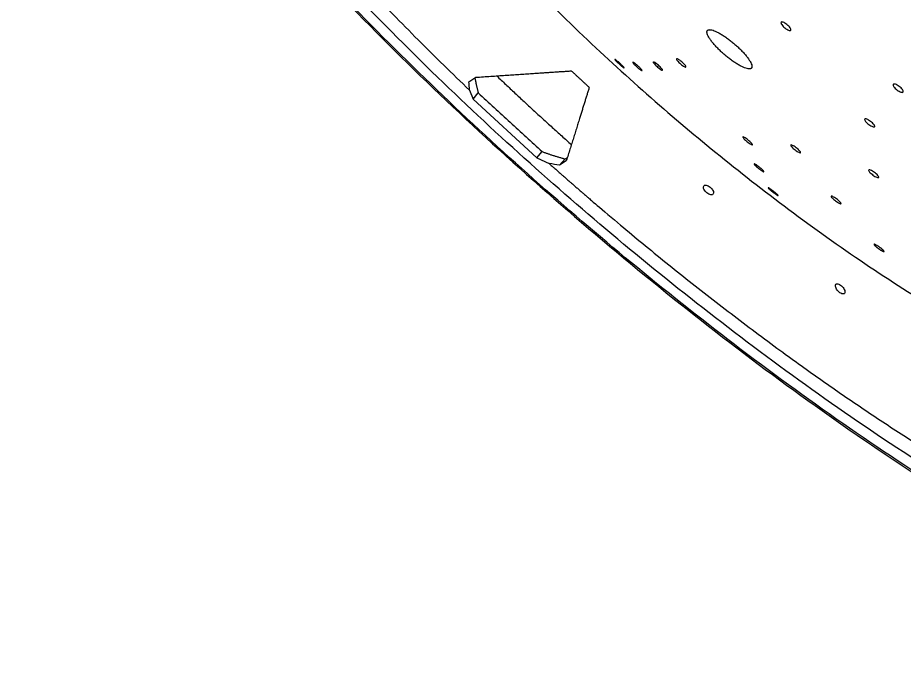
# Model space of a CAD drawing. Header units: millimetres. Extents: x 577 to 7172, y 252 to 2707.
# Drawn here: x 2972 to 3007.61, y 2245.79 to 2271.97 of the extents above; entities that cross this region are included whole.
import ezdxf

# ---------------------------------------------------------------- set-up
doc = ezdxf.new("R2010")
doc.units = ezdxf.units.MM
doc.header["$MEASUREMENT"] = 0
doc.layers.add('외형선(ISO)', color=7, linetype='Continuous', lineweight=30)
doc.layers.add('좁은 외형선(ISO)', color=7, linetype='Continuous', lineweight=25)

msp = doc.modelspace()

# ---------------------------------------------------------------- linework, layer by layer
at = {"layer": '외형선(ISO)'}
for p, q in [((2990.123, 2269.394), (2990.394, 2269.575)), ((2990.147, 2269.06), (2990.29, 2268.703)), ((2990.29, 2268.703), (2990.499, 2268.947)), ((2990.29, 2268.703), (2992.848, 2266.346)), ((2992.848, 2266.346), (2993.057, 2266.589)), ((2992.848, 2266.346), (2993.344, 2266.113)), ((2993.763, 2266.039), (2993.983, 2266.296)), ((2994.034, 2266.22), (2993.763, 2266.039))]:
    msp.add_line(p, q, dxfattribs=at)
for points, knots in [([(3038.852, 2257.738), (3039.508, 2258.504), (3039.723, 2259.589), (3039.381, 2262.414), (3038.649, 2264.304), (3036.239, 2268.621), (3034.569, 2271.034), (3030.479, 2276.142), (3028.068, 2278.83), (3022.742, 2284.228), (3019.83, 2286.937), (3013.794, 2292.109), (3010.672, 2294.571), (3004.526, 2299.005), (3001.504, 2300.976), (2995.855, 2304.229), (2993.231, 2305.51), (2988.615, 2307.253), (2986.634, 2307.71), (2983.678, 2307.69), (2982.564, 2307.314), (2981.872, 2306.505)], [5.643002, 5.643002, 5.643002, 5.643002, 5.910702, 5.910702, 6.241535, 6.241535, 6.567803, 6.567803, 6.890197, 6.890197, 7.211475, 7.211475, 7.532495, 7.532495, 7.853765, 7.853765, 8.176123, 8.176123, 8.502188, 8.502188, 8.784595, 8.784595, 8.784595, 8.784595]), ([(2973.018, 2296.16), (2972.355, 2295.386), (2972.053, 2294.372), (2971.997, 2291.783), (2972.511, 2290.094), (2974.43, 2286.03), (2975.972, 2283.602), (2979.842, 2278.492), (2982.128, 2275.835), (2987.231, 2270.48), (2990.041, 2267.785), (2995.918, 2262.598), (2998.983, 2260.107), (3005.077, 2255.568), (3008.105, 2253.52), (3013.846, 2250.063), (3016.554, 2248.658), (3021.463, 2246.624), (3023.636, 2246.008), (3027.285, 2245.785), (3028.951, 2246.169), (3029.998, 2247.393)], [2.50141, 2.50141, 2.50141, 2.50141, 2.704928, 2.704928, 3.012666, 3.012666, 3.358799, 3.358799, 3.687628, 3.687628, 4.011944, 4.011944, 4.335111, 4.335111, 4.658764, 4.658764, 4.98518, 4.98518, 5.321272, 5.321272, 5.643002, 5.643002, 5.643002, 5.643002]), ([(3002.672, 2271.796), (3002.682, 2271.8), (3002.697, 2271.801), (3002.735, 2271.793), (3002.758, 2271.784), (3002.804, 2271.76), (3002.831, 2271.744), (3002.883, 2271.707), (3002.91, 2271.685), (3002.955, 2271.643), (3002.978, 2271.62), (3003.015, 2271.575), (3003.029, 2271.553), (3003.047, 2271.517), (3003.053, 2271.5), (3003.052, 2271.474), (3003.046, 2271.465), (3003.036, 2271.46), (3003.026, 2271.455), (3003.011, 2271.455), (3002.973, 2271.463), (3002.95, 2271.472), (3002.904, 2271.495), (3002.877, 2271.511), (3002.824, 2271.549), (3002.798, 2271.57), (3002.752, 2271.612), (3002.73, 2271.636), (3002.693, 2271.681), (3002.679, 2271.703), (3002.66, 2271.739), (3002.655, 2271.756), (3002.656, 2271.782), (3002.662, 2271.791), (3002.672, 2271.796)], [0.0754257, 0.0754257, 0.0754257, 0.0754257, 0.0848662, 0.0848662, 0.0943066, 0.0943066, 0.1037226, 0.1037226, 0.1131386, 0.1131386, 0.1225546, 0.1225546, 0.1319707, 0.1319707, 0.1414111, 0.1414111, 0.1508515, 0.1508515, 0.1508515, 0.1602862, 0.1602862, 0.1697208, 0.1697208, 0.1791426, 0.1791426, 0.1885644, 0.1885644, 0.1979804, 0.1979804, 0.2073964, 0.2073964, 0.2168368, 0.2168368, 0.2262773, 0.2262773, 0.2262773, 0.2262773]), ([(2998.829, 2269.987), (2998.822, 2269.986), (2998.81, 2269.989), (2998.777, 2270.003), (2998.757, 2270.015), (2998.714, 2270.043), (2998.689, 2270.061), (2998.639, 2270.101), (2998.613, 2270.123), (2998.567, 2270.165), (2998.544, 2270.188), (2998.505, 2270.23), (2998.489, 2270.25), (2998.467, 2270.282), (2998.459, 2270.296), (2998.455, 2270.316), (2998.458, 2270.321), (2998.465, 2270.323), (2998.472, 2270.324), (2998.485, 2270.322), (2998.517, 2270.307), (2998.538, 2270.296), (2998.58, 2270.268), (2998.605, 2270.25), (2998.656, 2270.21), (2998.682, 2270.187), (2998.727, 2270.145), (2998.75, 2270.123), (2998.789, 2270.08), (2998.805, 2270.06), (2998.827, 2270.029), (2998.835, 2270.014), (2998.84, 2269.994), (2998.836, 2269.989), (2998.829, 2269.987)], [0.0754257, 0.0754257, 0.0754257, 0.0754257, 0.0848662, 0.0848662, 0.0943066, 0.0943066, 0.1037226, 0.1037226, 0.1131386, 0.1131386, 0.1225546, 0.1225546, 0.1319707, 0.1319707, 0.1414111, 0.1414111, 0.1508515, 0.1508515, 0.1508515, 0.1602919, 0.1602919, 0.1697324, 0.1697324, 0.1791484, 0.1791484, 0.1885644, 0.1885644, 0.1979804, 0.1979804, 0.2073964, 0.2073964, 0.2168368, 0.2168368, 0.2262773, 0.2262773, 0.2262773, 0.2262773]), ([(2997.897, 2269.855), (2997.891, 2269.855), (2997.879, 2269.859), (2997.848, 2269.875), (2997.828, 2269.887), (2997.787, 2269.916), (2997.763, 2269.935), (2997.713, 2269.976), (2997.687, 2269.998), (2997.641, 2270.04), (2997.618, 2270.063), (2997.579, 2270.104), (2997.562, 2270.124), (2997.539, 2270.154), (2997.531, 2270.167), (2997.525, 2270.186), (2997.527, 2270.19), (2997.533, 2270.191), (2997.54, 2270.191), (2997.551, 2270.188), (2997.582, 2270.172), (2997.602, 2270.159), (2997.644, 2270.13), (2997.668, 2270.112), (2997.718, 2270.071), (2997.744, 2270.048), (2997.789, 2270.006), (2997.812, 2269.984), (2997.852, 2269.942), (2997.868, 2269.923), (2997.892, 2269.892), (2997.9, 2269.879), (2997.906, 2269.861), (2997.904, 2269.856), (2997.897, 2269.855)], [0.0755525, 0.0755525, 0.0755525, 0.0755525, 0.0850263, 0.0850263, 0.0945001, 0.0945001, 0.1039145, 0.1039145, 0.1133288, 0.1133288, 0.1227432, 0.1227432, 0.1321576, 0.1321576, 0.1416314, 0.1416314, 0.1511052, 0.1511052, 0.1511052, 0.1605789, 0.1605789, 0.1700527, 0.1700527, 0.1794671, 0.1794671, 0.1888814, 0.1888814, 0.1982958, 0.1982958, 0.2077102, 0.2077102, 0.2171839, 0.2171839, 0.2266577, 0.2266577, 0.2266577, 0.2266577]), ([(3007.222, 2269.301), (3007.241, 2269.298), (3007.265, 2269.291), (3007.316, 2269.269), (3007.344, 2269.254), (3007.395, 2269.22), (3007.423, 2269.2), (3007.473, 2269.158), (3007.496, 2269.135), (3007.532, 2269.094), (3007.547, 2269.072), (3007.567, 2269.034), (3007.571, 2269.018), (3007.57, 2268.992), (3007.564, 2268.982), (3007.542, 2268.971), (3007.525, 2268.97), (3007.507, 2268.973), (3007.488, 2268.976), (3007.464, 2268.983), (3007.413, 2269.005), (3007.385, 2269.02), (3007.334, 2269.053), (3007.306, 2269.074), (3007.256, 2269.116), (3007.233, 2269.139), (3007.197, 2269.18), (3007.182, 2269.202), (3007.162, 2269.24), (3007.158, 2269.256), (3007.159, 2269.282), (3007.165, 2269.292), (3007.187, 2269.303), (3007.204, 2269.304), (3007.222, 2269.301)], [0.0755525, 0.0755525, 0.0755525, 0.0755525, 0.0850263, 0.0850263, 0.0945001, 0.0945001, 0.1039145, 0.1039145, 0.1133289, 0.1133289, 0.1227432, 0.1227432, 0.1321576, 0.1321576, 0.1416314, 0.1416314, 0.1511052, 0.1511052, 0.1511052, 0.1605649, 0.1605649, 0.1700246, 0.1700246, 0.179453, 0.179453, 0.1888814, 0.1888814, 0.1983099, 0.1983099, 0.2077383, 0.2077383, 0.217198, 0.217198, 0.2266577, 0.2266577, 0.2266577, 0.2266577]), ([(2990.499, 2268.947), (2990.927, 2268.556), (2991.354, 2268.164), (2991.78, 2267.771), (2992.207, 2267.378), (2992.632, 2266.984), (2993.057, 2266.589)], [0, 0, 0, 0, 1.756571, 1.756571, 1.756571, 3.513143, 3.513143, 3.513143, 3.513143]), ([(3006.139, 2267.878), (3006.162, 2267.866), (3006.189, 2267.851), (3006.244, 2267.815), (3006.271, 2267.795), (3006.319, 2267.755), (3006.342, 2267.733), (3006.381, 2267.69), (3006.397, 2267.67), (3006.417, 2267.636), (3006.423, 2267.62), (3006.424, 2267.596), (3006.419, 2267.587), (3006.4, 2267.579), (3006.385, 2267.579), (3006.347, 2267.587), (3006.324, 2267.596), (3006.3, 2267.607), (3006.276, 2267.618), (3006.249, 2267.633), (3006.195, 2267.669), (3006.168, 2267.69), (3006.12, 2267.729), (3006.096, 2267.752), (3006.057, 2267.794), (3006.042, 2267.814), (3006.022, 2267.848), (3006.016, 2267.864), (3006.015, 2267.889), (3006.02, 2267.897), (3006.039, 2267.905), (3006.054, 2267.906), (3006.092, 2267.897), (3006.115, 2267.889), (3006.139, 2267.878)], [0.0754257, 0.0754257, 0.0754257, 0.0754257, 0.0848662, 0.0848662, 0.0943066, 0.0943066, 0.1037226, 0.1037226, 0.1131386, 0.1131386, 0.1225546, 0.1225546, 0.1319707, 0.1319707, 0.1414111, 0.1414111, 0.1508515, 0.1508515, 0.1508515, 0.1602919, 0.1602919, 0.1697324, 0.1697324, 0.1791484, 0.1791484, 0.1885644, 0.1885644, 0.1979804, 0.1979804, 0.2073964, 0.2073964, 0.2168368, 0.2168368, 0.2262773, 0.2262773, 0.2262773, 0.2262773]), ([(3001.511, 2266.874), (3001.514, 2266.866), (3001.513, 2266.86), (3001.499, 2266.859), (3001.486, 2266.863), (3001.456, 2266.877), (3001.436, 2266.888), (3001.391, 2266.917), (3001.365, 2266.935), (3001.317, 2266.972), (3001.29, 2266.993), (3001.24, 2267.036), (3001.216, 2267.057), (3001.177, 2267.095), (3001.16, 2267.114), (3001.134, 2267.145), (3001.126, 2267.157), (3001.123, 2267.166), (3001.12, 2267.174), (3001.122, 2267.179), (3001.136, 2267.181), (3001.148, 2267.177), (3001.178, 2267.163), (3001.198, 2267.152), (3001.244, 2267.123), (3001.269, 2267.105), (3001.318, 2267.068), (3001.345, 2267.047), (3001.395, 2267.004), (3001.419, 2266.983), (3001.457, 2266.945), (3001.475, 2266.926), (3001.5, 2266.895), (3001.508, 2266.882), (3001.511, 2266.874)], [0.0755525, 0.0755525, 0.0755525, 0.0755525, 0.0850263, 0.0850263, 0.0945001, 0.0945001, 0.1039145, 0.1039145, 0.1133289, 0.1133289, 0.1227432, 0.1227432, 0.1321576, 0.1321576, 0.1416314, 0.1416314, 0.1511052, 0.1511052, 0.1511052, 0.1605649, 0.1605649, 0.1700246, 0.1700246, 0.179453, 0.179453, 0.1888814, 0.1888814, 0.1983099, 0.1983099, 0.2077383, 0.2077383, 0.217198, 0.217198, 0.2266577, 0.2266577, 0.2266577, 0.2266577]), ([(3003.422, 2266.599), (3003.433, 2266.584), (3003.441, 2266.57), (3003.445, 2266.55), (3003.442, 2266.544), (3003.427, 2266.54), (3003.414, 2266.542), (3003.38, 2266.555), (3003.358, 2266.565), (3003.314, 2266.591), (3003.288, 2266.607), (3003.235, 2266.645), (3003.208, 2266.666), (3003.161, 2266.706), (3003.137, 2266.728), (3003.096, 2266.768), (3003.08, 2266.787), (3003.068, 2266.803), (3003.057, 2266.818), (3003.049, 2266.832), (3003.044, 2266.852), (3003.048, 2266.858), (3003.063, 2266.862), (3003.076, 2266.86), (3003.11, 2266.847), (3003.131, 2266.837), (3003.176, 2266.811), (3003.202, 2266.794), (3003.255, 2266.757), (3003.281, 2266.736), (3003.329, 2266.696), (3003.353, 2266.674), (3003.393, 2266.633), (3003.41, 2266.614), (3003.422, 2266.599)], [0.0754257, 0.0754257, 0.0754257, 0.0754257, 0.0848662, 0.0848662, 0.0943066, 0.0943066, 0.1037226, 0.1037226, 0.1131386, 0.1131386, 0.1225546, 0.1225546, 0.1319707, 0.1319707, 0.1414111, 0.1414111, 0.1508515, 0.1508515, 0.1508515, 0.1602862, 0.1602862, 0.1697208, 0.1697208, 0.1791426, 0.1791426, 0.1885644, 0.1885644, 0.1979862, 0.1979862, 0.207408, 0.207408, 0.2168426, 0.2168426, 0.2262773, 0.2262773, 0.2262773, 0.2262773]), ([(3006.449, 2265.725), (3006.474, 2265.706), (3006.498, 2265.684), (3006.538, 2265.644), (3006.555, 2265.624), (3006.577, 2265.593), (3006.584, 2265.578), (3006.587, 2265.556), (3006.583, 2265.549), (3006.566, 2265.543), (3006.552, 2265.544), (3006.515, 2265.554), (3006.493, 2265.563), (3006.446, 2265.586), (3006.42, 2265.602), (3006.365, 2265.638), (3006.338, 2265.658), (3006.313, 2265.678), (3006.289, 2265.697), (3006.265, 2265.718), (3006.224, 2265.759), (3006.208, 2265.778), (3006.186, 2265.81), (3006.179, 2265.825), (3006.176, 2265.846), (3006.18, 2265.854), (3006.197, 2265.86), (3006.211, 2265.859), (3006.247, 2265.849), (3006.27, 2265.84), (3006.316, 2265.816), (3006.343, 2265.801), (3006.398, 2265.765), (3006.425, 2265.745), (3006.449, 2265.725)], [0.0754257, 0.0754257, 0.0754257, 0.0754257, 0.0848662, 0.0848662, 0.0943066, 0.0943066, 0.1037226, 0.1037226, 0.1131386, 0.1131386, 0.1225546, 0.1225546, 0.1319707, 0.1319707, 0.1414111, 0.1414111, 0.1508515, 0.1508515, 0.1508515, 0.1602919, 0.1602919, 0.1697324, 0.1697324, 0.1791484, 0.1791484, 0.1885644, 0.1885644, 0.1979804, 0.1979804, 0.2073964, 0.2073964, 0.2168368, 0.2168368, 0.2262773, 0.2262773, 0.2262773, 0.2262773]), ([(2999.9, 2264.859), (2999.883, 2264.853), (2999.861, 2264.851), (2999.816, 2264.858), (2999.79, 2264.866), (2999.735, 2264.893), (2999.708, 2264.911), (2999.658, 2264.95), (2999.634, 2264.975), (2999.592, 2265.025), (2999.575, 2265.052), (2999.552, 2265.101), (2999.544, 2265.126), (2999.54, 2265.171), (2999.544, 2265.19), (2999.56, 2265.219), (2999.573, 2265.23), (2999.59, 2265.237)], [-0.14356475, -0.14356475, -0.14356475, -0.14356475, -0.13401922, -0.13401922, -0.12446629, -0.12446629, -0.11491335, -0.11491335, -0.10536041, -0.10536041, -0.09580747, -0.09580747, -0.08604598, -0.08604598, -0.07628449, -0.07628449, -0.06677387, -0.06677387, -0.06677387, -0.06677387]), ([(2999.59, 2265.237), (2999.591, 2265.237), (2999.591, 2265.237), (2999.609, 2265.244), (2999.631, 2265.245), (2999.677, 2265.237), (2999.703, 2265.229), (2999.756, 2265.203), (2999.783, 2265.185), (2999.832, 2265.146), (2999.856, 2265.123), (2999.896, 2265.073), (2999.913, 2265.047), (2999.937, 2264.998), (2999.945, 2264.973), (2999.95, 2264.928), (2999.947, 2264.908), (2999.939, 2264.893), (2999.931, 2264.878), (2999.918, 2264.866), (2999.901, 2264.859), (2999.9, 2264.859), (2999.9, 2264.859)], [-0.06677387, -0.06677387, -0.06677387, -0.06677387, -0.06655234, -0.06655234, -0.05682019, -0.05682019, -0.04748122, -0.04748122, -0.03814224, -0.03814224, -0.02880327, -0.02880327, -0.0194643, -0.0194643, -0.00973215, -0.00973215, 0, 0, 0, 0.00976149, 0.00976149, 0.00997746, 0.00997746, 0.00997746, 0.00997746]), ([(3005.046, 2264.547), (3005.058, 2264.532), (3005.067, 2264.519), (3005.073, 2264.501), (3005.07, 2264.496), (3005.056, 2264.493), (3005.044, 2264.496), (3005.01, 2264.509), (3004.989, 2264.52), (3004.944, 2264.545), (3004.918, 2264.562), (3004.865, 2264.599), (3004.838, 2264.619), (3004.789, 2264.658), (3004.764, 2264.679), (3004.722, 2264.718), (3004.705, 2264.736), (3004.692, 2264.75), (3004.68, 2264.765), (3004.671, 2264.778), (3004.665, 2264.796), (3004.668, 2264.801), (3004.682, 2264.803), (3004.695, 2264.801), (3004.728, 2264.788), (3004.749, 2264.777), (3004.794, 2264.751), (3004.82, 2264.735), (3004.873, 2264.698), (3004.901, 2264.678), (3004.949, 2264.639), (3004.974, 2264.618), (3005.016, 2264.579), (3005.034, 2264.561), (3005.046, 2264.547)], [0.0755525, 0.0755525, 0.0755525, 0.0755525, 0.0850263, 0.0850263, 0.0945001, 0.0945001, 0.1039145, 0.1039145, 0.1133288, 0.1133288, 0.1227432, 0.1227432, 0.1321576, 0.1321576, 0.1416314, 0.1416314, 0.1511052, 0.1511052, 0.1511052, 0.1605789, 0.1605789, 0.1700527, 0.1700527, 0.1794671, 0.1794671, 0.1888814, 0.1888814, 0.1982958, 0.1982958, 0.2077102, 0.2077102, 0.2171839, 0.2171839, 0.2266577, 0.2266577, 0.2266577, 0.2266577]), ([(3005.209, 2260.889), (3005.198, 2260.877), (3005.183, 2260.87), (3005.147, 2260.866), (3005.124, 2260.869), (3005.076, 2260.886), (3005.05, 2260.9), (3005.001, 2260.934), (3004.975, 2260.956), (3004.929, 2261.005), (3004.908, 2261.032), (3004.876, 2261.084), (3004.863, 2261.112), (3004.846, 2261.164), (3004.843, 2261.188), (3004.847, 2261.226), (3004.853, 2261.243), (3004.864, 2261.255)], [-0.14356475, -0.14356475, -0.14356475, -0.14356475, -0.13401922, -0.13401922, -0.12446629, -0.12446629, -0.11491335, -0.11491335, -0.10536041, -0.10536041, -0.09580747, -0.09580747, -0.08604598, -0.08604598, -0.07628449, -0.07628449, -0.06677387, -0.06677387, -0.06677387, -0.06677387]), ([(3004.864, 2261.255), (3004.864, 2261.255), (3004.865, 2261.256), (3004.876, 2261.268), (3004.893, 2261.275), (3004.929, 2261.278), (3004.951, 2261.275), (3004.999, 2261.258), (3005.024, 2261.245), (3005.072, 2261.211), (3005.097, 2261.19), (3005.143, 2261.142), (3005.163, 2261.115), (3005.195, 2261.064), (3005.209, 2261.036), (3005.226, 2260.984), (3005.23, 2260.96), (3005.228, 2260.94), (3005.227, 2260.921), (3005.221, 2260.903), (3005.21, 2260.89), (3005.209, 2260.89), (3005.209, 2260.889)], [-0.06677387, -0.06677387, -0.06677387, -0.06677387, -0.06655234, -0.06655234, -0.05682019, -0.05682019, -0.04748122, -0.04748122, -0.03814224, -0.03814224, -0.02880327, -0.02880327, -0.0194643, -0.0194643, -0.00973215, -0.00973215, 0, 0, 0, 0.00976149, 0.00976149, 0.00997746, 0.00997746, 0.00997746, 0.00997746])]:
    msp.add_open_spline(points, degree=3, knots=knots, dxfattribs=at)
for points, weights, knots in [([(2974.353, 2293.106), (2968.704, 2286.506), (2994.915, 2264.073), (3021.126, 2241.64), (3026.775, 2248.241), (3032.424, 2254.841), (3006.213, 2277.274), (2980.002, 2299.707), (2974.353, 2293.106)], [1, 0.707106781187, 1, 0.707106781187, 1, 0.707106781187, 1, 0.707106781187, 1], [0, 0, 0, 1.570796, 1.570796, 3.141593, 3.141593, 4.712389, 4.712389, 6.283185, 6.283185, 6.283185]), ([(2974.353, 2293.106), (2968.704, 2286.506), (2994.915, 2264.073), (3021.126, 2241.64), (3026.775, 2248.241), (3032.424, 2254.841), (3006.213, 2277.274), (2980.002, 2299.707), (2974.353, 2293.106)], [1, 0.707106781187, 1, 0.707106781187, 1, 0.707106781187, 1, 0.707106781187, 1], [0, 0, 0, 1.570796, 1.570796, 3.141593, 3.141593, 4.712389, 4.712389, 6.283185, 6.283185, 6.283185]), ([(2998.308, 2282.89), (2986.77, 2290.697), (2984.283, 2287.792), (2980.435, 2283.296), (2998.289, 2268.016), (3016.143, 2252.735), (3019.991, 2257.231), (3022.477, 2260.136), (3012.982, 2270.331)], [0.882125166133, 0.788867691613, 1, 0.707106781187, 1, 0.707106781187, 1, 0.788867691613, 0.882125166134], [5.150876, 5.150876, 5.150876, 6.283185, 6.283185, 7.853982, 7.853982, 9.424778, 9.424778, 10.557088, 10.557088, 10.557088]), ([(2999.703, 2271.458), (2999.512, 2271.235), (3000.397, 2270.478), (3001.282, 2269.721), (3001.472, 2269.944), (3001.663, 2270.167), (3000.778, 2270.924), (2999.893, 2271.681), (2999.703, 2271.458)], [1, 0.707106781187, 1, 0.707106781187, 1, 0.707106781187, 1, 0.707106781187, 1], [0, 0, 0, 1.570796, 1.570796, 3.141593, 3.141593, 4.712389, 4.712389, 6.283185, 6.283185, 6.283185]), ([(2995.985, 2270.296), (2995.982, 2270.297), (2995.981, 2270.296), (2995.969, 2270.282), (2996.155, 2270.114), (2996.315, 2269.969), (2996.349, 2269.96)], [0.947957286709, 0.971133705702, 1, 0.707106781187, 1, 0.735974997362, 0.947954200628], [2.986782, 2.986782, 2.986782, 3.141593, 3.141593, 4.712389, 4.712389, 6.128364, 6.128364, 6.128364]), ([(2996.349, 2269.96), (2996.352, 2269.959), (2996.353, 2269.96), (2996.365, 2269.974), (2996.179, 2270.142), (2996.019, 2270.287), (2995.985, 2270.296)], [0.947955006013, 0.971132285387, 1, 0.707106781187, 1, 0.73597257631, 0.947958088274], [6.128367, 6.128367, 6.128367, 6.283185, 6.283185, 7.853982, 7.853982, 9.26997, 9.26997, 9.26997]), ([(2996.706, 2270.181), (2996.703, 2270.182), (2996.701, 2270.18), (2996.683, 2270.159), (2996.869, 2269.993), (2997.031, 2269.848), (2997.07, 2269.846)], [0.948077521564, 0.971208558299, 1, 0.707106781187, 1, 0.735899165227, 0.94807600742], [2.987183, 2.987183, 2.987183, 3.141593, 3.141593, 4.712389, 4.712389, 6.128771, 6.128771, 6.128771]), ([(2997.07, 2269.846), (2997.073, 2269.846), (2997.075, 2269.847), (2997.093, 2269.868), (2996.907, 2270.034), (2996.745, 2270.179), (2996.706, 2270.181)], [0.948076293344, 0.971207793907, 1, 0.707106781187, 1, 0.73589804537, 0.948077806799], [6.128772, 6.128772, 6.128772, 6.283185, 6.283185, 7.853982, 7.853982, 9.270369, 9.270369, 9.270369]), ([(2993.344, 2266.113), (2994.284, 2265.276), (2995.242, 2264.456), (3002.511, 2258.235), (3009.469, 2253.998)], [0.970057302601, 0.984173461395, 1, 0.891318237359, 0.863291981722], [4.6275107, 4.6275107, 4.6275107, 4.712389, 4.712389, 5.295253, 5.295253, 5.295253]), ([(3001.971, 2265.791), (3001.948, 2265.838), (3001.795, 2265.96), (3001.599, 2266.116), (3001.581, 2266.093), (3001.579, 2266.09), (3001.583, 2266.083)], [0.919425861821, 0.755335265665, 1, 0.707106781187, 1, 0.951770602068, 0.919424636564], [0.258651, 0.258651, 0.258651, 1.570796, 1.570796, 3.141593, 3.141593, 3.400249, 3.400249, 3.400249]), ([(3001.583, 2266.083), (3001.606, 2266.037), (3001.759, 2265.915), (3001.955, 2265.759), (3001.973, 2265.781), (3001.975, 2265.784), (3001.971, 2265.791)], [0.919424266024, 0.755336455365, 1, 0.707106781187, 1, 0.951771239685, 0.919425491827], [3.40025, 3.40025, 3.40025, 4.712389, 4.712389, 6.283185, 6.283185, 6.541838, 6.541838, 6.541838]), ([(3002.537, 2264.833), (3002.509, 2264.873), (3002.355, 2264.994), (3002.158, 2265.148), (3002.146, 2265.133), (3002.144, 2265.131), (3002.149, 2265.124)], [0.919276126751, 0.755446959248, 1, 0.707106781187, 1, 0.951657960521, 0.9192736328], [0.25925, 0.25925, 0.25925, 1.570796, 1.570796, 3.141593, 3.141593, 3.400853, 3.400853, 3.400853]), ([(3002.149, 2265.124), (3002.177, 2265.084), (3002.331, 2264.963), (3002.528, 2264.809), (3002.54, 2264.824), (3002.542, 2264.826), (3002.537, 2264.833)], [0.919272574514, 0.755449610553, 1, 0.707106781187, 1, 0.951659034367, 0.919275071547], [3.400857, 3.400857, 3.400857, 4.712389, 4.712389, 6.283185, 6.283185, 6.54244, 6.54244, 6.54244]), ([(3006.775, 2262.616), (3006.722, 2262.672), (3006.618, 2262.746), (3006.414, 2262.892), (3006.394, 2262.864), (3006.388, 2262.855), (3006.421, 2262.82)], [0.858838125633, 0.825733765719, 1, 0.707106781187, 1, 0.881372162213, 0.858837801462], [0.636201, 0.636201, 0.636201, 1.570796, 1.570796, 3.141593, 3.141593, 3.777798, 3.777798, 3.777798]), ([(3006.421, 2262.82), (3006.474, 2262.765), (3006.578, 2262.69), (3006.782, 2262.544), (3006.802, 2262.572), (3006.808, 2262.581), (3006.775, 2262.616)], [0.858837676705, 0.825734947356, 1, 0.707106781187, 1, 0.881372687475, 0.85883800102], [3.7778, 3.7778, 3.7778, 4.712389, 4.712389, 6.283185, 6.283185, 6.919388, 6.919388, 6.919388])]:
    msp.add_rational_spline(points, weights, degree=2, knots=knots, dxfattribs=at)
for points, weights in [([(2978.344, 2282.687), (2982.392, 2276.464), (2990.147, 2269.06)], [0.854839893126, 0.843798548702, 0.927518997261]), ([(2990.361, 2269.553), (2990.42, 2269.237), (2990.499, 2268.947)], [0.891759822668, 0.896534967464, 0.90190692297]), ([(2990.394, 2269.575), (2992.499, 2269.722), (2994.235, 2269.833)], [3.50050821324, 3.77959938326, 4.04146698474]), ([(2994.954, 2269.171), (2994.596, 2269.504), (2994.235, 2269.833)], [0.87088901818, 0.870236549198, 0.869608637492]), ([(2994.954, 2269.171), (2994.542, 2267.839), (2994.034, 2266.22)], [4.04146698474, 3.77959938325, 3.50050821323]), ([(2993.057, 2266.589), (2993.504, 2266.428), (2993.983, 2266.296)], [0.887343504039, 0.882243545238, 0.877913325782]), ([(2993.983, 2266.296), (2994.028, 2266.322), (2994.075, 2266.35)], [0.881620190632, 0.880146608225, 0.878750392854])]:
    msp.add_rational_spline(points, weights, degree=2, dxfattribs=at)
for points in [[(2990.147, 2269.06), (2990.139, 2269.171), (2990.131, 2269.283), (2990.123, 2269.394)], [(2993.763, 2266.039), (2993.624, 2266.064), (2993.484, 2266.088), (2993.344, 2266.113)]]:
    msp.add_open_spline(points, degree=3, dxfattribs=at)
at = {"layer": '좁은 외형선(ISO)'}
for points, weights, knots in [([(3038.852, 2257.738), (3044.992, 2264.912), (3016.502, 2289.296), (2988.012, 2313.679), (2981.872, 2306.505)], [0.999999999456, 0.707106781458, 1, 0.707106780915, 1.00000000054], [3.141593, 3.141593, 3.141593, 4.712389, 4.712389, 6.283185, 6.283185, 6.283185]), ([(3029.998, 2247.393), (3036.138, 2254.567), (3007.648, 2278.951), (2979.158, 2303.334), (2973.018, 2296.16)], [0.999999997794, 0.70710678229, 1, 0.707106780084, 1.00000000221], [3.141593, 3.141593, 3.141593, 4.712389, 4.712389, 6.283185, 6.283185, 6.283185]), ([(2973.213, 2294.082), (2967.319, 2287.194), (2994.669, 2263.786), (3022.02, 2240.378), (3027.915, 2247.265), (3033.809, 2254.152), (3006.458, 2277.561), (2979.108, 2300.969), (2973.213, 2294.082)], [1, 0.707106781187, 1, 0.707106781187, 1, 0.707106781187, 1, 0.707106781187, 1], [0, 0, 0, 1.570796, 1.570796, 3.141593, 3.141593, 4.712389, 4.712389, 6.283185, 6.283185, 6.283185])]:
    msp.add_rational_spline(points, weights, degree=2, knots=knots, dxfattribs=at)
msp.add_rational_spline([(2991.238, 2269.634), (2992.701, 2268.24), (2994.238, 2266.872)], [0.854608461526, 0.855247802614, 0.856274565071], degree=2, dxfattribs=at)

doc.saveas('drawing.dxf')
